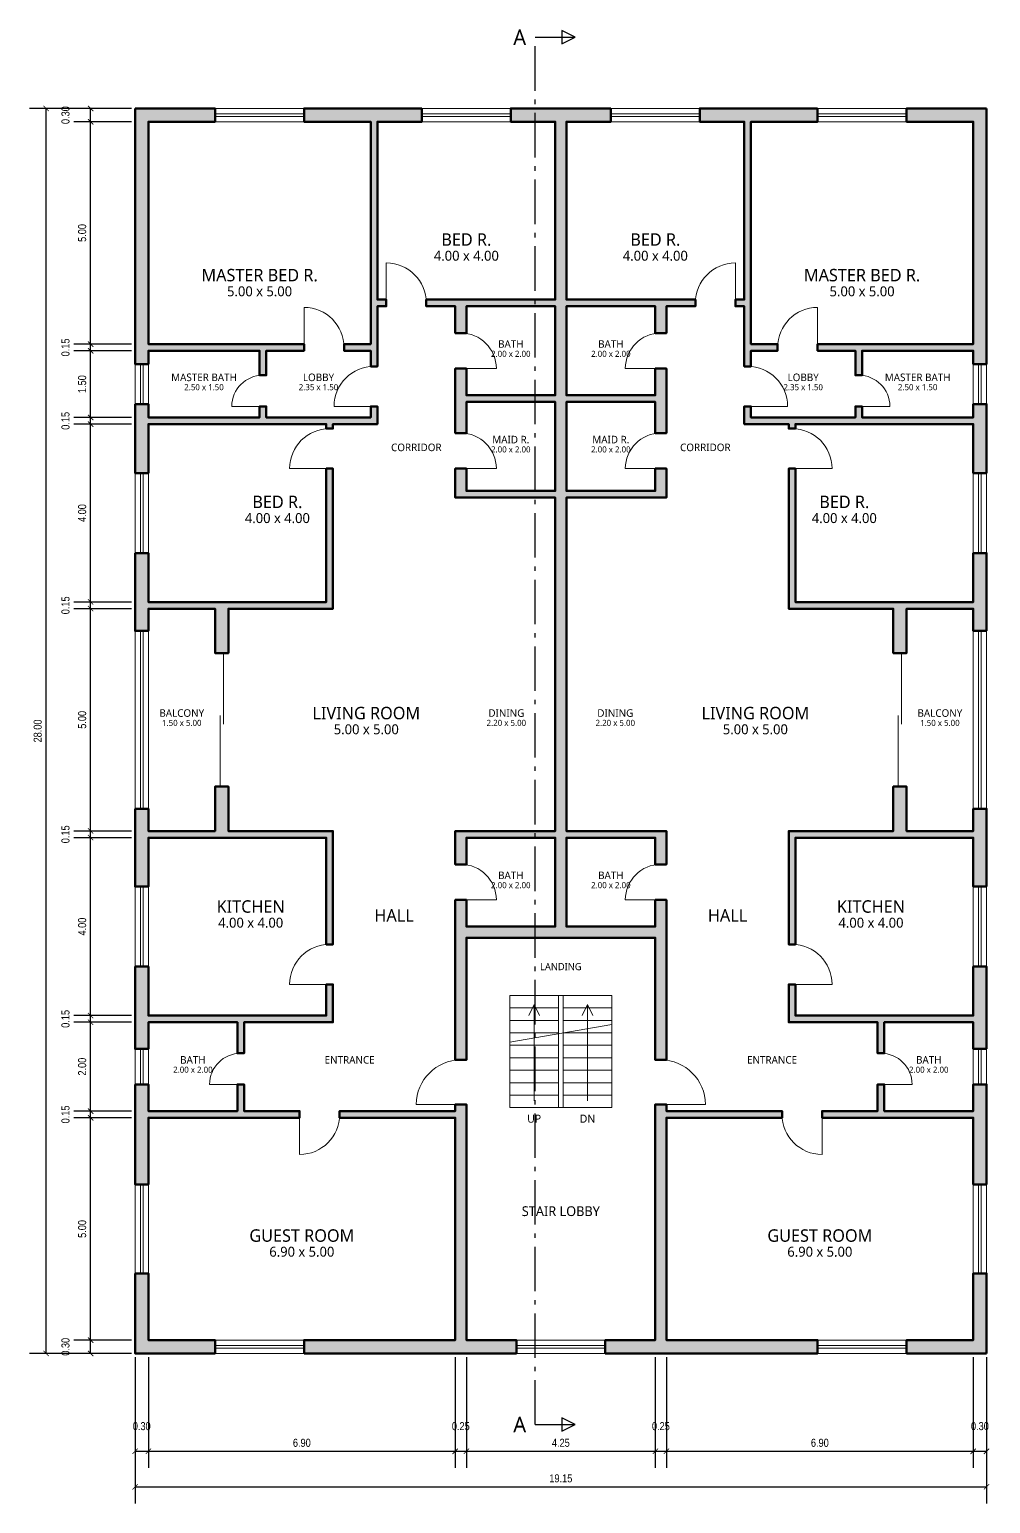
# Model space of a CAD drawing. Header units: metres. Extents: x -6 to 147, y -34 to 30.
# Drawn here: x 61.62 to 83.24, y -3.38 to 29.78 of the extents above; entities that cross this region are included whole.
import ezdxf
from ezdxf.enums import TextEntityAlignment as Align

# ---------------------------------------------------------------- set-up
doc = ezdxf.new("R2010")
doc.units = ezdxf.units.M
doc.linetypes.add('CENTER2', pattern=[1.4, 1, -0.2, 0, -0.2])
for name, color, linetype, lineweight in [('A-ANNO-DIMS', 1, 'Continuous', 18), ('A-ANNO-SYMB', 1, 'Continuous', 25), ('A-DOOR', 3, 'Continuous', 18), ('A-FLOR-STRS', 6, 'Continuous', 18), ('A-GLAZ', 4, 'Continuous', 18), ('A-WALL', 7, 'Continuous', 50), ('A-WALL-PATT', 8, 'Continuous', 0)]:
    doc.layers.add(name, color=color, linetype=linetype, lineweight=lineweight)
doc.layers.add('A-ANNO-TEXT', color=7, linetype='Continuous', lineweight=25, true_color=0x000000)
doc.styles.add('OpenSans', font='OpenSans-Regular.ttf')
doc.styles.add('OpenSansCondensed-Light', font='OpenSansCondensed-Light.ttf')
doc.dimstyles.new('EZDXF', dxfattribs={"dimtxt": 0.25, "dimasz": 0.175, "dimexe": 0.375, "dimexo": 0.125, "dimgap": 0.1, "dimtad": 1, "dimlfac": 100, "dimzin": 12, "dimdsep": 46, "dimtxsty": 'OpenSansCondensed-Light', "dimblk": 'ARCHTICK', "dimcen": 2.5, "dimazin": 3, "dimtfac": 0.5, "dimtmove": 2, "dimatfit": 3})

# ---------------------------------------------------------------- blocks, each defined once
blk = doc.blocks.new('_ARCHTICK')
at = {"color": 0, "linetype": 'BYBLOCK', "const_width": 0.15}
blk.add_lwpolyline([(-0.5, -0.5), (0.5, 0.5)], dxfattribs=at)

msp = doc.modelspace()

# ---------------------------------------------------------------- hatches: boundary and pattern name
at = {"layer": 'A-WALL-PATT'}
for points in [[(64, 28), (65.8, 28), (65.8, 27.7), (64.3, 27.7), (64.3, 22.7), (67.8, 22.7), (67.8, 22.55), (66.95, 22.55), (66.95, 22), (66.8, 22), (66.8, 22.55), (64.3, 22.55), (64.3, 22.25), (64, 22.25), (64, 28)], [(70.45, 28), (70.45, 27.7), (69.45, 27.7), (69.45, 23.7), (69.65, 23.7), (69.65, 23.55), (69.45, 23.55), (69.45, 22.2), (69.3, 22.2), (69.3, 22.55), (68.7, 22.55), (68.7, 22.7), (69.3, 22.7), (69.3, 27.7), (67.8, 27.7), (67.8, 28), (70.45, 28)], [(74.7, 28), (74.7, 27.7), (73.7, 27.7), (73.7, 23.7), (76.6, 23.7), (76.6, 23.55), (75.95, 23.55), (75.95, 22.95), (75.7, 22.95), (75.7, 23.55), (73.7, 23.55), (73.7, 21.55), (75.7, 21.55), (75.7, 22.15), (75.95, 22.15), (75.95, 20.7), (75.7, 20.7), (75.7, 21.4), (73.7, 21.4), (73.7, 19.4), (75.7, 19.4), (75.7, 19.9), (75.95, 19.9), (75.95, 19.25), (75.7, 19.25), (75.65, 19.25), (73.7, 19.25), (73.7, 16.95), (73.7, 16.9), (73.7, 16.75), (73.7, 16.7), (73.7, 11.75), (75.85, 11.75), (75.9, 11.75), (75.95, 11.75), (75.95, 11.6), (75.95, 11.55), (75.95, 11), (75.7, 11), (75.7, 11.6), (73.7, 11.6), (73.7, 9.6), (75.7, 9.6), (75.7, 10.2), (75.95, 10.2), (75.95, 7.65), (75.95, 7.6), (75.95, 7.45), (75.95, 7.4), (75.95, 6.6), (75.7, 6.6), (75.7, 9.35), (71.45, 9.35), (71.45, 6.6), (71.2, 6.6), (71.2, 7.4), (71.2, 7.45), (71.2, 7.6), (71.2, 7.65), (71.2, 10.2), (71.45, 10.2), (71.45, 9.6), (73.45, 9.6), (73.45, 11.6), (71.45, 11.6), (71.45, 11), (71.2, 11), (71.2, 11.55), (71.2, 11.6), (71.2, 11.75), (71.25, 11.75), (71.3, 11.75), (73.45, 11.75), (73.45, 16.7), (73.45, 16.75), (73.45, 16.9), (73.45, 16.95), (73.45, 19.25), (71.5, 19.25), (71.45, 19.25), (71.2, 19.25), (71.2, 19.9), (71.45, 19.9), (71.45, 19.4), (73.45, 19.4), (73.45, 21.4), (71.45, 21.4), (71.45, 20.7), (71.2, 20.7), (71.2, 22.15), (71.45, 22.15), (71.45, 21.55), (73.45, 21.55), (73.45, 23.55), (71.45, 23.55), (71.45, 22.95), (71.2, 22.95), (71.2, 23.55), (70.55, 23.55), (70.55, 23.7), (73.45, 23.7), (73.45, 27.7), (72.45, 27.7), (72.45, 28), (74.7, 28)], [(79.35, 28), (79.35, 27.7), (77.85, 27.7), (77.85, 22.7), (78.45, 22.7), (78.45, 22.55), (77.85, 22.55), (77.85, 22.2), (77.7, 22.2), (77.7, 23.55), (77.5, 23.55), (77.5, 23.7), (77.7, 23.7), (77.7, 27.7), (76.7, 27.7), (76.7, 28), (79.35, 28)], [(83.15, 28), (83.15, 22.25), (82.85, 22.25), (82.85, 22.55), (80.35, 22.55), (80.35, 22), (80.2, 22), (80.2, 22.55), (79.35, 22.55), (79.35, 22.7), (82.85, 22.7), (82.85, 27.7), (81.35, 27.7), (81.35, 28), (83.15, 28)], [(64, 21.35), (64.3, 21.35), (64.3, 21.05), (66.8, 21.05), (66.8, 21.3), (66.95, 21.3), (66.95, 21.05), (69.3, 21.05), (69.3, 21.3), (69.45, 21.3), (69.45, 20.9), (68.45, 20.9), (68.45, 20.8), (68.3, 20.8), (68.3, 20.9), (64.3, 20.9), (64.3, 19.8), (64, 19.8), (64, 21.35)], [(83.15, 19.8), (82.85, 19.8), (82.85, 20.9), (78.85, 20.9), (78.85, 20.8), (78.7, 20.8), (78.7, 20.9), (77.7, 20.9), (77.7, 21.3), (77.85, 21.3), (77.85, 21.05), (80.2, 21.05), (80.2, 21.3), (80.35, 21.3), (80.35, 21.05), (82.85, 21.05), (82.85, 21.35), (83.15, 21.35), (83.15, 19.8)], [(64, 18), (64.3, 18), (64.3, 16.9), (68.3, 16.9), (68.3, 19.9), (68.45, 19.9), (68.45, 16.95), (68.45, 16.9), (68.45, 16.75), (66.1, 16.75), (66.1, 15.75), (65.8, 15.75), (65.8, 16.75), (64.3, 16.75), (64.3, 16.25), (64, 16.25), (64, 18)], [(83.15, 16.25), (82.85, 16.25), (82.85, 16.75), (81.35, 16.75), (81.35, 15.75), (81.05, 15.75), (81.05, 16.75), (78.7, 16.75), (78.7, 16.9), (78.7, 16.95), (78.7, 19.9), (78.85, 19.9), (78.85, 16.9), (82.85, 16.9), (82.85, 18), (83.15, 18), (83.15, 16.25)], [(64, 12.25), (64.3, 12.25), (64.3, 11.75), (65.8, 11.75), (65.8, 12.75), (66.1, 12.75), (66.1, 11.75), (68.45, 11.75), (68.45, 11.6), (68.45, 11.55), (68.45, 9.2), (68.3, 9.2), (68.3, 11.6), (64.3, 11.6), (64.3, 10.5), (64, 10.5), (64, 12.25)], [(83.15, 10.5), (82.85, 10.5), (82.85, 11.6), (78.85, 11.6), (78.85, 9.2), (78.7, 9.2), (78.7, 11.55), (78.7, 11.6), (78.7, 11.75), (81.05, 11.75), (81.05, 12.75), (81.35, 12.75), (81.35, 11.75), (82.85, 11.75), (82.85, 12.25), (83.15, 12.25), (83.15, 10.5)], [(64, 8.7), (64.3, 8.7), (64.3, 7.6), (68.3, 7.6), (68.3, 8.3), (68.45, 8.3), (68.45, 7.65), (68.45, 7.6), (68.45, 7.45), (66.45, 7.45), (66.45, 6.75), (66.3, 6.75), (66.3, 7.45), (64.3, 7.45), (64.3, 6.85), (64, 6.85), (64, 8.7)], [(83.15, 6.85), (82.85, 6.85), (82.85, 7.45), (80.85, 7.45), (80.85, 6.75), (80.7, 6.75), (80.7, 7.45), (78.7, 7.45), (78.7, 7.6), (78.7, 7.65), (78.7, 8.3), (78.85, 8.3), (78.85, 7.6), (82.85, 7.6), (82.85, 8.7), (83.15, 8.7), (83.15, 6.85)], [(64, 6.05), (64.3, 6.05), (64.3, 5.45), (66.3, 5.45), (66.3, 6.05), (66.45, 6.05), (66.45, 5.45), (67.7, 5.45), (67.7, 5.3), (64.3, 5.3), (64.3, 3.8), (64, 3.8), (64, 6.05)], [(83.15, 3.8), (82.85, 3.8), (82.85, 5.3), (79.45, 5.3), (79.45, 5.45), (80.7, 5.45), (80.7, 6.05), (80.85, 6.05), (80.85, 5.45), (82.85, 5.45), (82.85, 6.05), (83.15, 6.05), (83.15, 3.8)], [(67.8, 0), (67.8, 0.3), (71.2, 0.3), (71.2, 5.3), (68.6, 5.3), (68.6, 5.45), (71.2, 5.45), (71.2, 5.6), (71.45, 5.6), (71.45, 0.3), (72.575, 0.3), (72.575, 0), (67.8, 0)], [(74.575, 0), (74.575, 0.3), (75.7, 0.3), (75.7, 5.6), (75.95, 5.6), (75.95, 5.45), (78.55, 5.45), (78.55, 5.3), (75.95, 5.3), (75.95, 0.3), (79.35, 0.3), (79.35, 0), (74.575, 0)], [(64, 1.8), (64.3, 1.8), (64.3, 0.3), (65.8, 0.3), (65.8, 0), (64, 0), (64, 1.8)], [(83.15, 0), (81.35, 0), (81.35, 0.3), (82.85, 0.3), (82.85, 1.8), (83.15, 1.8), (83.15, 0)]]:
    msp.add_hatch(color=8, dxfattribs=at).paths.add_polyline_path(points)

# ---------------------------------------------------------------- linework, layer by layer
at = {"layer": 'A-ANNO-SYMB', "linetype": 'CENTER2'}
msp.add_line((73, -1.6), (73, 29.6), dxfattribs=at)
at = {"layer": 'A-ANNO-SYMB'}
for points in [[(73, 29.6), (73.9, 29.6)], [(73, -1.6), (73.9, -1.6)]]:
    msp.add_lwpolyline(points, dxfattribs=at)
for points in [[(73.9, 29.6), (73.6, 29.75), (73.6, 29.45)], [(73.9, -1.6), (73.6, -1.45), (73.6, -1.75)]]:
    msp.add_lwpolyline(points, close=True, dxfattribs=at)
at = {"layer": 'A-DOOR'}
for p, q in [((69.65, 23.625), (69.65, 24.525)), ((77.5, 23.625), (77.5, 24.525)), ((67.8, 22.625), (67.8, 23.525)), ((79.35, 22.625), (79.35, 23.525)), ((71.325, 22.15), (72.125, 22.15)), ((75.825, 22.15), (75.025, 22.15)), ((66.875, 21.3), (66.175, 21.3)), ((69.375, 21.3), (68.475, 21.3)), ((77.775, 21.3), (78.675, 21.3)), ((80.275, 21.3), (80.975, 21.3)), ((68.375, 19.9), (67.475, 19.9)), ((71.325, 19.9), (72.125, 19.9)), ((75.825, 19.9), (75.025, 19.9)), ((78.775, 19.9), (79.675, 19.9)), ((65.99, 14.15), (65.99, 15.75)), ((81.24, 14.15), (81.24, 15.75)), ((65.91, 12.75), (65.91, 14.35)), ((81.16, 12.75), (81.16, 14.35)), ((71.325, 10.2), (72.125, 10.2)), ((75.825, 10.2), (75.025, 10.2)), ((68.375, 8.3), (67.475, 8.3)), ((78.775, 8.3), (79.675, 8.3)), ((66.375, 6.05), (65.675, 6.05)), ((80.775, 6.05), (81.475, 6.05)), ((67.7, 5.375), (67.7, 4.475)), ((71.325, 5.6), (70.325, 5.6)), ((75.825, 5.6), (76.825, 5.6)), ((79.45, 5.375), (79.45, 4.475))]:
    msp.add_line(p, q, dxfattribs=at)
for centre, radius, start, end in [((69.65, 23.625), 0.9, 0, 90), ((77.5, 23.625), 0.9, 90, 180), ((67.8, 22.625), 0.9, 0, 90), ((79.35, 22.625), 0.9, 90, 180), ((71.325, 22.15), 0.8, 0, 90), ((75.825, 22.15), 0.8, 90, 180), ((66.875, 21.3), 0.7, 90, 180), ((69.375, 21.3), 0.9, 90, 180), ((77.775, 21.3), 0.9, 0, 90), ((80.275, 21.3), 0.7, 0, 90), ((68.375, 19.9), 0.9, 90, 180), ((71.325, 19.9), 0.8, 0, 90), ((75.825, 19.9), 0.8, 90, 180), ((78.775, 19.9), 0.9, 0, 90), ((71.325, 10.2), 0.8, 0, 90), ((75.825, 10.2), 0.8, 90, 180), ((68.375, 8.3), 0.9, 90, 180), ((78.775, 8.3), 0.9, 0, 90), ((66.375, 6.05), 0.7, 90, 180), ((80.775, 6.05), 0.7, 0, 90), ((71.325, 5.6), 1, 90, 180), ((75.825, 5.6), 1, 0, 90), ((67.7, 5.375), 0.9, 270, 0), ((79.45, 5.375), 0.9, 180, 270)]:
    msp.add_arc(centre, radius, start, end, dxfattribs=at)
at = {"layer": 'A-FLOR-STRS'}
for p, q in [((72.425, 8.05), (73.525, 8.05)), ((72.425, 8.05), (74.725, 8.05)), ((73.625, 8.05), (74.725, 8.05)), ((72.425, 7.77), (73.525, 7.77)), ((72.975, 5.68), (72.975, 7.85)), ((73.625, 7.77), (74.725, 7.77)), ((74.175, 5.68), (74.175, 7.85)), ((72.425, 7.49), (73.525, 7.49)), ((72.425, 7), (74.725, 7.4)), ((73.625, 7.49), (74.725, 7.49)), ((72.425, 7.21), (73.525, 7.21)), ((73.625, 7.21), (74.725, 7.21)), ((72.425, 6.93), (73.525, 6.93)), ((72.425, 6.65), (73.525, 6.65)), ((73.625, 6.93), (74.725, 6.93)), ((73.625, 6.65), (74.725, 6.65)), ((72.425, 6.37), (73.525, 6.37)), ((73.625, 6.37), (74.725, 6.37)), ((72.425, 6.09), (73.525, 6.09)), ((73.625, 6.09), (74.725, 6.09)), ((72.425, 5.81), (73.525, 5.81)), ((73.625, 5.81), (74.725, 5.81)), ((72.425, 5.53), (73.525, 5.53)), ((73.625, 5.53), (74.725, 5.53))]:
    msp.add_line(p, q, dxfattribs=at)
for points in [[(72.425, 5.53), (73.525, 5.53), (73.525, 8.05), (72.425, 8.05)], [(73.525, 5.53), (73.625, 5.53), (73.625, 8.05), (73.525, 8.05)], [(73.625, 5.53), (74.725, 5.53), (74.725, 8.05), (73.625, 8.05)]]:
    msp.add_lwpolyline(points, close=True, dxfattribs=at)
for points in [[(72.855, 7.6), (72.975, 7.85), (73.095, 7.6)], [(74.055, 7.6), (74.175, 7.85), (74.295, 7.6)]]:
    msp.add_lwpolyline(points, dxfattribs=at)
at = {"layer": 'A-GLAZ'}
for p, q in [((65.8, 27.88), (67.8, 27.88)), ((70.45, 27.88), (72.45, 27.88)), ((74.7, 27.88), (76.7, 27.88)), ((79.35, 27.88), (81.35, 27.88)), ((65.8, 27.82), (67.8, 27.82)), ((70.45, 27.82), (72.45, 27.82)), ((74.7, 27.82), (76.7, 27.82)), ((79.35, 27.82), (81.35, 27.82)), ((64.12, 21.35), (64.12, 22.25)), ((64.18, 21.35), (64.18, 22.25)), ((82.97, 21.35), (82.97, 22.25)), ((83.03, 21.35), (83.03, 22.25)), ((64.12, 18), (64.12, 19.8)), ((64.18, 18), (64.18, 19.8)), ((82.97, 18), (82.97, 19.8)), ((83.03, 18), (83.03, 19.8)), ((64.12, 12.25), (64.12, 16.25)), ((64.18, 12.25), (64.18, 16.25)), ((82.97, 12.25), (82.97, 16.25)), ((83.03, 12.25), (83.03, 16.25)), ((64.12, 8.7), (64.12, 10.5)), ((64.18, 8.7), (64.18, 10.5)), ((82.97, 8.7), (82.97, 10.5)), ((83.03, 8.7), (83.03, 10.5)), ((64.12, 6.05), (64.12, 6.85)), ((64.18, 6.05), (64.18, 6.85)), ((82.97, 6.05), (82.97, 6.85)), ((83.03, 6.05), (83.03, 6.85)), ((64.12, 1.8), (64.12, 3.8)), ((64.18, 1.8), (64.18, 3.8)), ((82.97, 1.8), (82.97, 3.8)), ((83.03, 1.8), (83.03, 3.8)), ((65.8, 0.18), (67.8, 0.18)), ((65.8, 0.12), (67.8, 0.12)), ((72.575, 0.18), (74.575, 0.18)), ((72.575, 0.12), (74.575, 0.12)), ((79.35, 0.18), (81.35, 0.18)), ((79.35, 0.12), (81.35, 0.12))]:
    msp.add_line(p, q, dxfattribs=at)
for points in [[(65.8, 27.7), (67.8, 27.7), (67.8, 28), (65.8, 28)], [(70.45, 27.7), (72.45, 27.7), (72.45, 28), (70.45, 28)], [(74.7, 27.7), (76.7, 27.7), (76.7, 28), (74.7, 28)], [(79.35, 27.7), (81.35, 27.7), (81.35, 28), (79.35, 28)], [(64, 21.35), (64.3, 21.35), (64.3, 22.25), (64, 22.25)], [(82.85, 21.35), (83.15, 21.35), (83.15, 22.25), (82.85, 22.25)], [(64, 18), (64.3, 18), (64.3, 19.8), (64, 19.8)], [(82.85, 18), (83.15, 18), (83.15, 19.8), (82.85, 19.8)], [(64, 12.25), (64.3, 12.25), (64.3, 16.25), (64, 16.25)], [(82.85, 12.25), (83.15, 12.25), (83.15, 16.25), (82.85, 16.25)], [(64, 8.7), (64.3, 8.7), (64.3, 10.5), (64, 10.5)], [(82.85, 8.7), (83.15, 8.7), (83.15, 10.5), (82.85, 10.5)], [(64, 6.05), (64.3, 6.05), (64.3, 6.85), (64, 6.85)], [(82.85, 6.05), (83.15, 6.05), (83.15, 6.85), (82.85, 6.85)], [(64, 1.8), (64.3, 1.8), (64.3, 3.8), (64, 3.8)], [(82.85, 1.8), (83.15, 1.8), (83.15, 3.8), (82.85, 3.8)], [(65.8, 0), (67.8, 0), (67.8, 0.3), (65.8, 0.3)], [(72.575, 0), (74.575, 0), (74.575, 0.3), (72.575, 0.3)], [(79.35, 0), (81.35, 0), (81.35, 0.3), (79.35, 0.3)]]:
    msp.add_lwpolyline(points, close=True, dxfattribs=at)
at = {"layer": 'A-WALL'}
for points in [[(64, 28), (65.8, 28), (65.8, 27.7), (64.3, 27.7), (64.3, 22.7), (67.8, 22.7), (67.8, 22.55), (66.95, 22.55), (66.95, 22), (66.8, 22), (66.8, 22.55), (64.3, 22.55), (64.3, 22.25), (64, 22.25), (64, 28)], [(70.45, 28), (70.45, 27.7), (69.45, 27.7), (69.45, 23.7), (69.65, 23.7), (69.65, 23.55), (69.45, 23.55), (69.45, 22.2), (69.3, 22.2), (69.3, 22.55), (68.7, 22.55), (68.7, 22.7), (69.3, 22.7), (69.3, 27.7), (67.8, 27.7), (67.8, 28), (70.45, 28)], [(74.7, 28), (74.7, 27.7), (73.7, 27.7), (73.7, 23.7), (76.6, 23.7), (76.6, 23.55), (75.95, 23.55), (75.95, 22.95), (75.7, 22.95), (75.7, 23.55), (73.7, 23.55), (73.7, 21.55), (75.7, 21.55), (75.7, 22.15), (75.95, 22.15), (75.95, 20.7), (75.7, 20.7), (75.7, 21.4), (73.7, 21.4), (73.7, 19.4), (75.7, 19.4), (75.7, 19.9), (75.95, 19.9), (75.95, 19.25), (75.7, 19.25), (75.65, 19.25), (73.7, 19.25), (73.7, 16.95), (73.7, 16.9), (73.7, 16.75), (73.7, 16.7), (73.7, 11.75), (75.85, 11.75), (75.9, 11.75), (75.95, 11.75), (75.95, 11.6), (75.95, 11.55), (75.95, 11), (75.7, 11), (75.7, 11.6), (73.7, 11.6), (73.7, 9.6), (75.7, 9.6), (75.7, 10.2), (75.95, 10.2), (75.95, 7.65), (75.95, 7.6), (75.95, 7.45), (75.95, 7.4), (75.95, 6.6), (75.7, 6.6), (75.7, 9.35), (71.45, 9.35), (71.45, 6.6), (71.2, 6.6), (71.2, 7.4), (71.2, 7.45), (71.2, 7.6), (71.2, 7.65), (71.2, 10.2), (71.45, 10.2), (71.45, 9.6), (73.45, 9.6), (73.45, 11.6), (71.45, 11.6), (71.45, 11), (71.2, 11), (71.2, 11.55), (71.2, 11.6), (71.2, 11.75), (71.25, 11.75), (71.3, 11.75), (73.45, 11.75), (73.45, 16.7), (73.45, 16.75), (73.45, 16.9), (73.45, 16.95), (73.45, 19.25), (71.5, 19.25), (71.45, 19.25), (71.2, 19.25), (71.2, 19.9), (71.45, 19.9), (71.45, 19.4), (73.45, 19.4), (73.45, 21.4), (71.45, 21.4), (71.45, 20.7), (71.2, 20.7), (71.2, 22.15), (71.45, 22.15), (71.45, 21.55), (73.45, 21.55), (73.45, 23.55), (71.45, 23.55), (71.45, 22.95), (71.2, 22.95), (71.2, 23.55), (70.55, 23.55), (70.55, 23.7), (73.45, 23.7), (73.45, 27.7), (72.45, 27.7), (72.45, 28), (74.7, 28)], [(79.35, 28), (79.35, 27.7), (77.85, 27.7), (77.85, 22.7), (78.45, 22.7), (78.45, 22.55), (77.85, 22.55), (77.85, 22.2), (77.7, 22.2), (77.7, 23.55), (77.5, 23.55), (77.5, 23.7), (77.7, 23.7), (77.7, 27.7), (76.7, 27.7), (76.7, 28), (79.35, 28)], [(83.15, 28), (83.15, 22.25), (82.85, 22.25), (82.85, 22.55), (80.35, 22.55), (80.35, 22), (80.2, 22), (80.2, 22.55), (79.35, 22.55), (79.35, 22.7), (82.85, 22.7), (82.85, 27.7), (81.35, 27.7), (81.35, 28), (83.15, 28)], [(64, 21.35), (64.3, 21.35), (64.3, 21.05), (66.8, 21.05), (66.8, 21.3), (66.95, 21.3), (66.95, 21.05), (69.3, 21.05), (69.3, 21.3), (69.45, 21.3), (69.45, 20.9), (68.45, 20.9), (68.45, 20.8), (68.3, 20.8), (68.3, 20.9), (64.3, 20.9), (64.3, 19.8), (64, 19.8), (64, 21.35)], [(83.15, 19.8), (82.85, 19.8), (82.85, 20.9), (78.85, 20.9), (78.85, 20.8), (78.7, 20.8), (78.7, 20.9), (77.7, 20.9), (77.7, 21.3), (77.85, 21.3), (77.85, 21.05), (80.2, 21.05), (80.2, 21.3), (80.35, 21.3), (80.35, 21.05), (82.85, 21.05), (82.85, 21.35), (83.15, 21.35), (83.15, 19.8)], [(64, 18), (64.3, 18), (64.3, 16.9), (68.3, 16.9), (68.3, 19.9), (68.45, 19.9), (68.45, 16.95), (68.45, 16.9), (68.45, 16.75), (66.1, 16.75), (66.1, 15.75), (65.8, 15.75), (65.8, 16.75), (64.3, 16.75), (64.3, 16.25), (64, 16.25), (64, 18)], [(83.15, 16.25), (82.85, 16.25), (82.85, 16.75), (81.35, 16.75), (81.35, 15.75), (81.05, 15.75), (81.05, 16.75), (78.7, 16.75), (78.7, 16.9), (78.7, 16.95), (78.7, 19.9), (78.85, 19.9), (78.85, 16.9), (82.85, 16.9), (82.85, 18), (83.15, 18), (83.15, 16.25)], [(64, 12.25), (64.3, 12.25), (64.3, 11.75), (65.8, 11.75), (65.8, 12.75), (66.1, 12.75), (66.1, 11.75), (68.45, 11.75), (68.45, 11.6), (68.45, 11.55), (68.45, 9.2), (68.3, 9.2), (68.3, 11.6), (64.3, 11.6), (64.3, 10.5), (64, 10.5), (64, 12.25)], [(83.15, 10.5), (82.85, 10.5), (82.85, 11.6), (78.85, 11.6), (78.85, 9.2), (78.7, 9.2), (78.7, 11.55), (78.7, 11.6), (78.7, 11.75), (81.05, 11.75), (81.05, 12.75), (81.35, 12.75), (81.35, 11.75), (82.85, 11.75), (82.85, 12.25), (83.15, 12.25), (83.15, 10.5)], [(64, 8.7), (64.3, 8.7), (64.3, 7.6), (68.3, 7.6), (68.3, 8.3), (68.45, 8.3), (68.45, 7.65), (68.45, 7.6), (68.45, 7.45), (66.45, 7.45), (66.45, 6.75), (66.3, 6.75), (66.3, 7.45), (64.3, 7.45), (64.3, 6.85), (64, 6.85), (64, 8.7)], [(83.15, 6.85), (82.85, 6.85), (82.85, 7.45), (80.85, 7.45), (80.85, 6.75), (80.7, 6.75), (80.7, 7.45), (78.7, 7.45), (78.7, 7.6), (78.7, 7.65), (78.7, 8.3), (78.85, 8.3), (78.85, 7.6), (82.85, 7.6), (82.85, 8.7), (83.15, 8.7), (83.15, 6.85)], [(64, 6.05), (64.3, 6.05), (64.3, 5.45), (66.3, 5.45), (66.3, 6.05), (66.45, 6.05), (66.45, 5.45), (67.7, 5.45), (67.7, 5.3), (64.3, 5.3), (64.3, 3.8), (64, 3.8), (64, 6.05)], [(83.15, 3.8), (82.85, 3.8), (82.85, 5.3), (79.45, 5.3), (79.45, 5.45), (80.7, 5.45), (80.7, 6.05), (80.85, 6.05), (80.85, 5.45), (82.85, 5.45), (82.85, 6.05), (83.15, 6.05), (83.15, 3.8)], [(67.8, 0), (67.8, 0.3), (71.2, 0.3), (71.2, 5.3), (68.6, 5.3), (68.6, 5.45), (71.2, 5.45), (71.2, 5.6), (71.45, 5.6), (71.45, 0.3), (72.575, 0.3), (72.575, 0), (67.8, 0)], [(74.575, 0), (74.575, 0.3), (75.7, 0.3), (75.7, 5.6), (75.95, 5.6), (75.95, 5.45), (78.55, 5.45), (78.55, 5.3), (75.95, 5.3), (75.95, 0.3), (79.35, 0.3), (79.35, 0), (74.575, 0)], [(64, 1.8), (64.3, 1.8), (64.3, 0.3), (65.8, 0.3), (65.8, 0), (64, 0), (64, 1.8)], [(83.15, 0), (81.35, 0), (81.35, 0.3), (82.85, 0.3), (82.85, 1.8), (83.15, 1.8), (83.15, 0)]]:
    msp.add_lwpolyline(points, close=True, dxfattribs=at)

# ---------------------------------------------------------------- texts
at = {"layer": 'A-ANNO-SYMB', "style": 'OpenSans'}
for p in [(72.65, 29.6), (72.65, -1.6)]:
    msp.add_text('A', height=0.35, dxfattribs=at).set_placement(p, align=Align.MIDDLE_CENTER)
at = {"layer": 'A-ANNO-TEXT', "style": 'OpenSans'}
for s, height, p in [('BED R.', 0.28, (71.45, 25.052)), ('BED R.', 0.28, (75.7, 25.052)), ('4.00 x 4.00', 0.224, (71.45, 24.688)), ('4.00 x 4.00', 0.224, (75.7, 24.688)), ('MASTER BED R.', 0.28, (66.8, 24.252)), ('MASTER BED R.', 0.28, (80.35, 24.252)), ('5.00 x 5.00', 0.224, (66.8, 23.888)), ('5.00 x 5.00', 0.224, (80.35, 23.888)), ('2.00 x 2.00', 0.136, (72.45, 22.482)), ('BATH', 0.17, (72.45, 22.703)), ('2.00 x 2.00', 0.136, (74.7, 22.482)), ('BATH', 0.17, (74.7, 22.703)), ('MASTER BATH', 0.17, (65.55, 21.953)), ('LOBBY', 0.17, (68.125, 21.953)), ('LOBBY', 0.17, (79.025, 21.953)), ('MASTER BATH', 0.17, (81.6, 21.953)), ('2.50 x 1.50', 0.136, (65.55, 21.732)), ('2.35 x 1.50', 0.136, (68.125, 21.732)), ('2.35 x 1.50', 0.136, (79.025, 21.732)), ('2.50 x 1.50', 0.136, (81.6, 21.732)), ('MAID R.', 0.17, (72.45, 20.553)), ('MAID R.', 0.17, (74.7, 20.553)), ('CORRIDOR', 0.17, (70.325, 20.378)), ('2.00 x 2.00', 0.136, (72.45, 20.332)), ('2.00 x 2.00', 0.136, (74.7, 20.332)), ('CORRIDOR', 0.17, (76.825, 20.378)), ('BED R.', 0.28, (67.2, 19.152)), ('BED R.', 0.28, (79.95, 19.152)), ('4.00 x 4.00', 0.224, (67.2, 18.788)), ('4.00 x 4.00', 0.224, (79.95, 18.788)), ('BALCONY', 0.17, (65.05, 14.403)), ('LIVING ROOM', 0.28, (69.2, 14.402)), ('DINING', 0.17, (72.35, 14.403)), ('DINING', 0.17, (74.8, 14.403)), ('LIVING ROOM', 0.28, (77.95, 14.402)), ('BALCONY', 0.17, (82.1, 14.403)), ('1.50 x 5.00', 0.136, (65.05, 14.182)), ('5.00 x 5.00', 0.224, (69.2, 14.038)), ('2.20 x 5.00', 0.136, (72.35, 14.182)), ('2.20 x 5.00', 0.136, (74.8, 14.182)), ('5.00 x 5.00', 0.224, (77.95, 14.038)), ('1.50 x 5.00', 0.136, (82.1, 14.182)), ('BATH', 0.17, (72.45, 10.753)), ('BATH', 0.17, (74.7, 10.753)), ('2.00 x 2.00', 0.136, (72.45, 10.532)), ('2.00 x 2.00', 0.136, (74.7, 10.532)), ('KITCHEN', 0.28, (66.6, 10.052)), ('HALL', 0.28, (69.825, 9.852)), ('HALL', 0.28, (77.325, 9.852)), ('KITCHEN', 0.28, (80.55, 10.052)), ('4.00 x 4.00', 0.224, (66.6, 9.688)), ('4.00 x 4.00', 0.224, (80.55, 9.688)), ('LANDING', 0.16, (73.575, 8.7)), ('BATH', 0.17, (65.3, 6.603)), ('ENTRANCE', 0.17, (68.825, 6.603)), ('ENTRANCE', 0.17, (78.325, 6.603)), ('BATH', 0.17, (81.85, 6.603)), ('2.00 x 2.00', 0.136, (65.3, 6.382)), ('2.00 x 2.00', 0.136, (81.85, 6.382)), ('UP', 0.18, (72.975, 5.28)), ('DN', 0.18, (74.175, 5.28)), ('STAIR LOBBY', 0.22, (73.575, 3.2)), ('GUEST ROOM', 0.28, (67.75, 2.652)), ('GUEST ROOM', 0.28, (79.4, 2.652)), ('6.90 x 5.00', 0.224, (67.75, 2.288)), ('6.90 x 5.00', 0.224, (79.4, 2.288))]:
    msp.add_text(s, height=height, dxfattribs=at).set_placement(p, align=Align.MIDDLE_CENTER)

# ---------------------------------------------------------------- dimensions: what is measured, and where the dimension line sits
at = {"layer": 'A-ANNO-DIMS'}
for base, p1, p2 in [((62, 0), (64, 0), (64, 28)), ((63, 27.7), (64, 27.7), (64, 28)), ((63, 22.7), (64, 22.7), (64, 27.7)), ((63, 22.55), (64, 22.55), (64, 22.7)), ((63, 21.05), (64, 21.05), (64, 22.55)), ((63, 20.9), (64, 20.9), (64, 21.05)), ((63, 16.9), (64, 16.9), (64, 20.9)), ((63, 16.75), (64, 16.75), (64, 16.9)), ((63, 11.75), (64, 11.75), (64, 16.75)), ((63, 11.6), (64, 11.6), (64, 11.75)), ((63, 7.6), (64, 7.6), (64, 11.6)), ((63, 7.45), (64, 7.45), (64, 7.6)), ((63, 5.45), (64, 5.45), (64, 7.45)), ((63, 5.3), (64, 5.3), (64, 5.45)), ((63, 0.3), (64, 0.3), (64, 5.3)), ((63, 0), (64, 0), (64, 0.3))]:
    msp.add_linear_dim(base=base, p1=p1, p2=p2, angle=90, dimstyle='EZDXF', override={"dimtxt": 0.18, "dimasz": 0.12, "dimexo": 0.08, "dimtad": 1, "dimtih": 0, "dimtoh": 0, "dimdec": 2, "dimlfac": 1, "dimzin": 0}, dxfattribs=at).render()
for base, p1, p2 in [((64, -2.2), (64, 0), (64.3, 0)), ((64, -3), (64, 0), (83.15, 0)), ((64.3, -2.2), (64.3, 0), (71.2, 0)), ((71.2, -2.2), (71.2, 0), (71.45, 0)), ((71.45, -2.2), (71.45, 0), (75.7, 0)), ((75.7, -2.2), (75.7, 0), (75.95, 0)), ((75.95, -2.2), (75.95, 0), (82.85, 0)), ((82.85, -2.2), (82.85, 0), (83.15, 0))]:
    msp.add_linear_dim(base=base, p1=p1, p2=p2, dimstyle='EZDXF', override={"dimtxt": 0.18, "dimasz": 0.12, "dimexo": 0.08, "dimtad": 1, "dimtih": 0, "dimtoh": 0, "dimdec": 2, "dimlfac": 1, "dimzin": 0}, dxfattribs=at).render()

doc.saveas('drawing.dxf')
